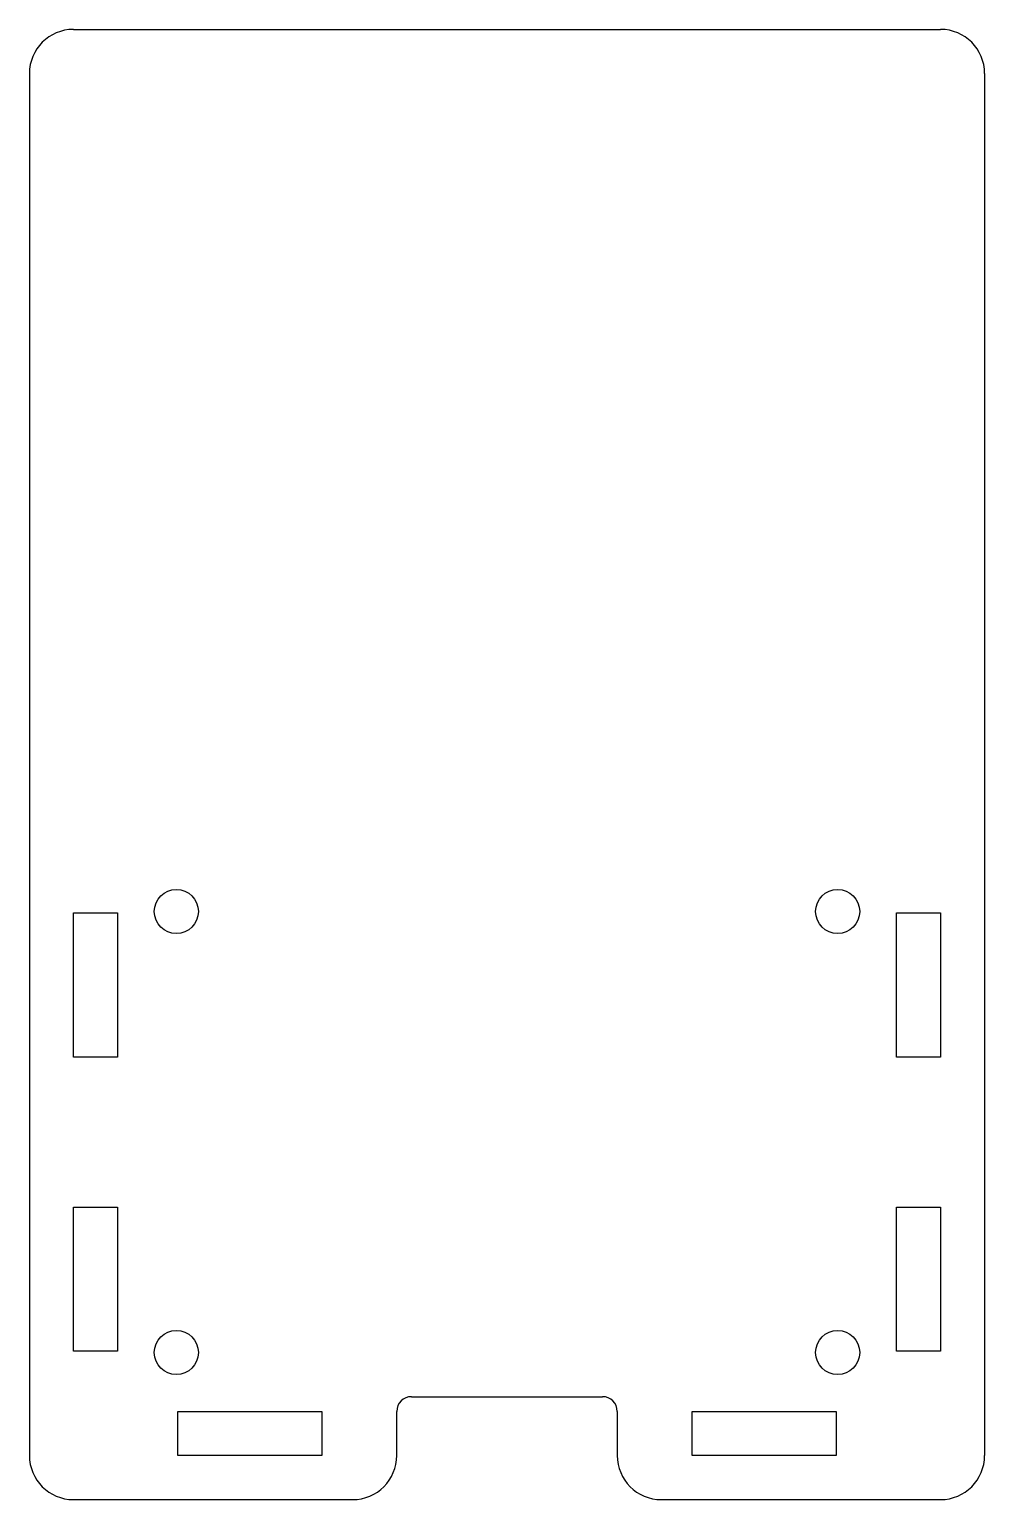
# Model space of a CAD drawing. Extents: x 0 to 65, y 0 to 100.
import ezdxf

# ---------------------------------------------------------------- set-up
doc = ezdxf.new("R2010")
doc.units = 0
doc.layers.get('0').update_dxf_attribs({"linetype": 'continuous'})

# ---------------------------------------------------------------- blocks, each defined once
blk = doc.blocks.new('FILLET003')
at = {"color": 0}
for p, q in [((3, 100), (62, 100)), ((0, 97), (0, 3)), ((65, 97), (65, 3)), ((3, 39.9), (6, 39.9)), ((3, 30.1), (3, 39.9)), ((6, 39.9), (6, 30.1)), ((59, 39.9), (62, 39.9)), ((59, 30.1), (59, 39.9)), ((62, 39.9), (62, 30.1)), ((6, 30.1), (3, 30.1)), ((62, 30.1), (59, 30.1)), ((3, 19.9), (6, 19.9)), ((3, 10.1), (3, 19.9)), ((6, 19.9), (6, 10.1)), ((59, 19.9), (62, 19.9)), ((59, 10.1), (59, 19.9)), ((62, 19.9), (62, 10.1)), ((6, 10.1), (3, 10.1)), ((62, 10.1), (59, 10.1)), ((26, 7), (39, 7)), ((10.1, 6), (19.9, 6)), ((10.1, 3), (10.1, 6)), ((19.9, 6), (19.9, 3)), ((25, 3), (25, 6)), ((40, 6), (40, 3)), ((45.1, 6), (54.9, 6)), ((45.1, 3), (45.1, 6)), ((54.9, 6), (54.9, 3)), ((19.9, 3), (10.1, 3)), ((54.9, 3), (45.1, 3)), ((3, 0), (22, 0)), ((43, 0), (62, 0))]:
    blk.add_line(p, q, dxfattribs=at)
for centre in [(10, 40), (55, 40), (10, 10), (55, 10)]:
    blk.add_circle(centre, 1.5, dxfattribs=at)
for centre, radius, start, end in [((3, 97), 3, 90, -180), ((62, 97), 3, 0, 90), ((26, 6), 1, 90, 180), ((39, 6), 1, 0, 90), ((3, 3), 3, 180, -90), ((22, 3), 3, -90, 0), ((43, 3), 3, 180, -90), ((62, 3), 3, -90, 0)]:
    blk.add_arc(centre, radius, start, end, dxfattribs=at)

msp = doc.modelspace()

# ---------------------------------------------------------------- block references
at = {"color": 0}
msp.add_blockref('FILLET003', (0, 0), dxfattribs=at)

doc.saveas('drawing.dxf')
